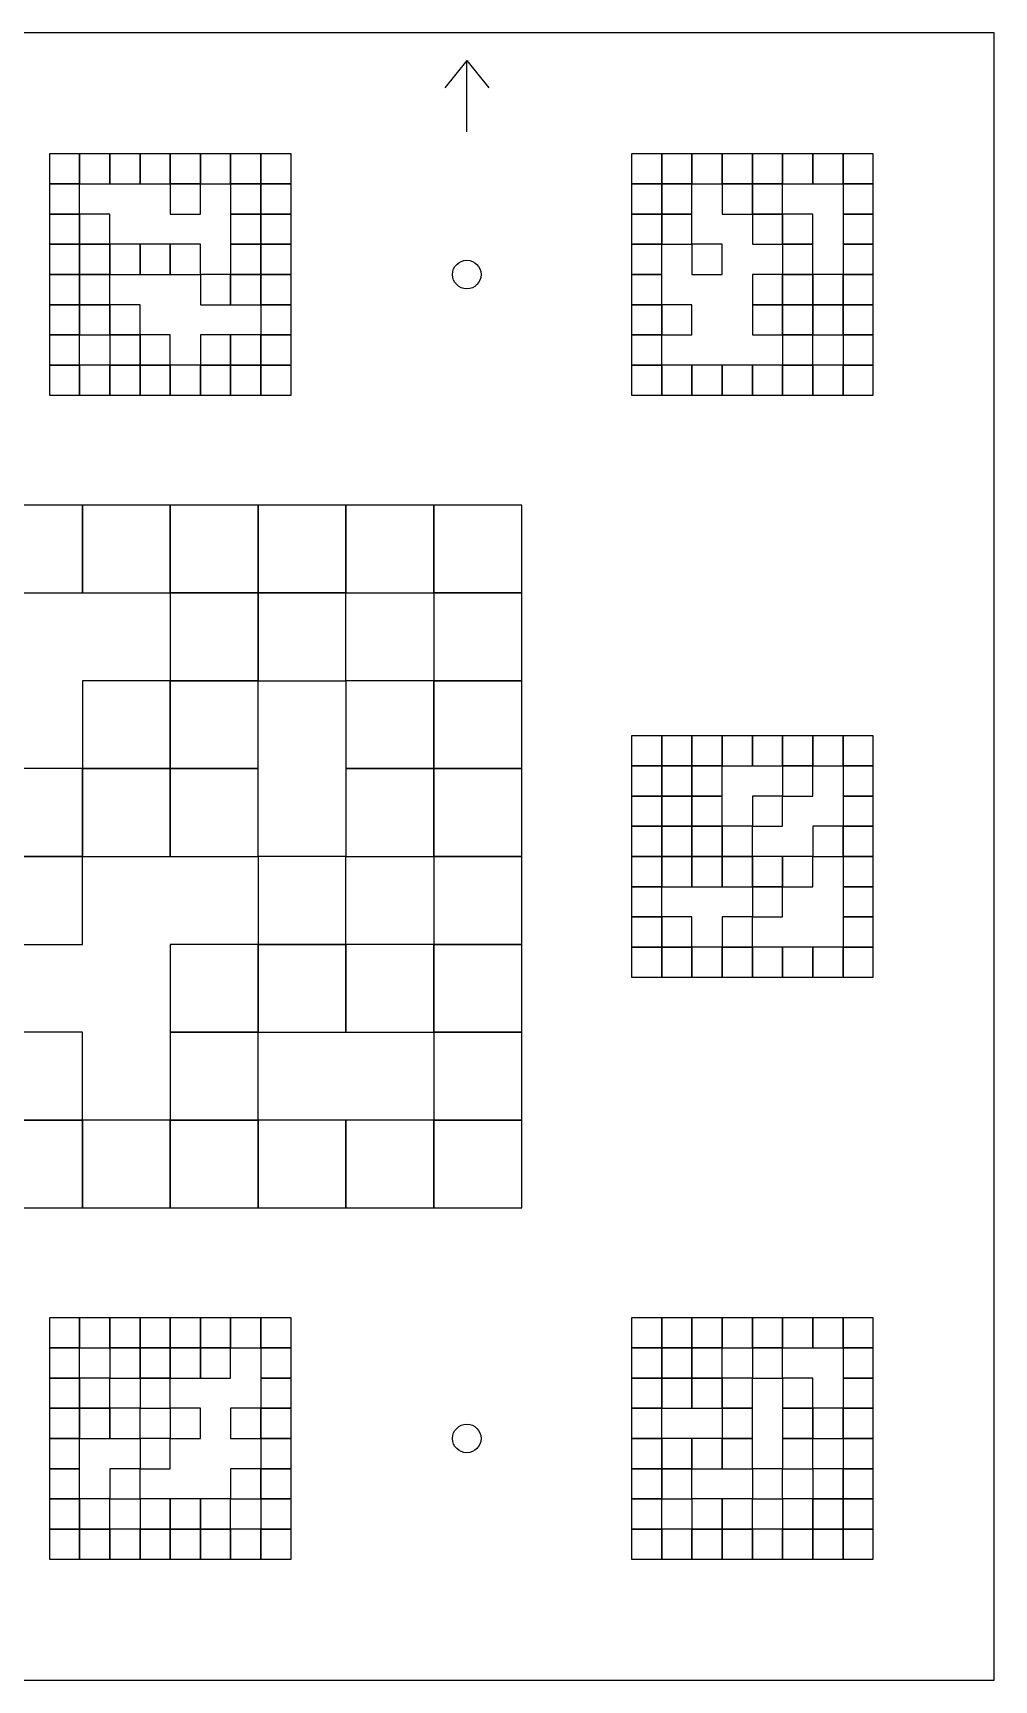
# Model space of a CAD drawing. Extents: x 0 to 1260, y 0 to 1580.
# Drawn here: x 1085 to 1260, y 960 to 1260 of the extents above; entities that cross this region are included whole.
import ezdxf

# ---------------------------------------------------------------- set-up
doc = ezdxf.new("R2010")
doc.units = 0
for name, color, linetype in [('BLACK_POCKET', 7, 'CONTINUOUS'), ('CUT', 7, 'CONTINUOUS'), ('MOUNT_HOLE', 6, 'CONTINUOUS'), ('ORIENTATION', 7, 'CONTINUOUS')]:
    doc.layers.add(name, color=color, linetype=linetype)

msp = doc.modelspace()

# ---------------------------------------------------------------- linework, layer by layer
at = {"layer": 'BLACK_POCKET'}
for p, q in [((1093.5, 1238), (1088, 1238)), ((1088, 1238), (1088, 1232.5)), ((1093.5, 1232.5), (1093.5, 1238)), ((1099, 1238), (1093.5, 1238)), ((1093.5, 1238), (1093.5, 1232.5)), ((1099, 1232.5), (1099, 1238)), ((1104.5, 1238), (1099, 1238)), ((1099, 1238), (1099, 1232.5)), ((1104.5, 1232.5), (1104.5, 1238)), ((1110, 1238), (1104.5, 1238)), ((1104.5, 1238), (1104.5, 1232.5)), ((1110, 1232.5), (1110, 1238)), ((1115.5, 1238), (1110, 1238)), ((1110, 1238), (1110, 1232.5)), ((1115.5, 1232.5), (1115.5, 1238)), ((1121, 1238), (1115.5, 1238)), ((1115.5, 1238), (1115.5, 1232.5)), ((1121, 1232.5), (1121, 1238)), ((1126.5, 1238), (1121, 1238)), ((1121, 1238), (1121, 1232.5)), ((1126.5, 1232.5), (1126.5, 1238)), ((1132, 1238), (1126.5, 1238)), ((1126.5, 1238), (1126.5, 1232.5)), ((1132, 1232.5), (1132, 1238)), ((1199.5, 1238), (1194, 1238)), ((1194, 1238), (1194, 1232.5)), ((1199.5, 1232.5), (1199.5, 1238)), ((1205, 1238), (1199.5, 1238)), ((1199.5, 1238), (1199.5, 1232.5)), ((1205, 1232.5), (1205, 1238)), ((1210.5, 1238), (1205, 1238)), ((1205, 1238), (1205, 1232.5)), ((1210.5, 1232.5), (1210.5, 1238)), ((1216, 1238), (1210.5, 1238)), ((1210.5, 1238), (1210.5, 1232.5)), ((1216, 1232.5), (1216, 1238)), ((1221.5, 1238), (1216, 1238)), ((1216, 1238), (1216, 1232.5)), ((1221.5, 1232.5), (1221.5, 1238)), ((1227, 1238), (1221.5, 1238)), ((1221.5, 1238), (1221.5, 1232.5)), ((1227, 1232.5), (1227, 1238)), ((1232.5, 1238), (1227, 1238)), ((1227, 1238), (1227, 1232.5)), ((1232.5, 1232.5), (1232.5, 1238)), ((1238, 1238), (1232.5, 1238)), ((1232.5, 1238), (1232.5, 1232.5)), ((1238, 1232.5), (1238, 1238)), ((1088, 1232.5), (1093.5, 1232.5)), ((1093.5, 1232.5), (1088, 1232.5)), ((1088, 1232.5), (1088, 1227)), ((1093.5, 1232.5), (1099, 1232.5)), ((1093.5, 1227), (1093.5, 1232.5)), ((1099, 1232.5), (1104.5, 1232.5)), ((1104.5, 1232.5), (1110, 1232.5)), ((1110, 1232.5), (1115.5, 1232.5)), ((1115.5, 1232.5), (1110, 1232.5)), ((1110, 1232.5), (1110, 1227)), ((1115.5, 1232.5), (1121, 1232.5)), ((1115.5, 1227), (1115.5, 1232.5)), ((1121, 1232.5), (1126.5, 1232.5)), ((1126.5, 1232.5), (1121, 1232.5)), ((1121, 1232.5), (1121, 1227)), ((1126.5, 1232.5), (1132, 1232.5)), ((1126.5, 1227), (1126.5, 1232.5)), ((1132, 1232.5), (1126.5, 1232.5)), ((1126.5, 1232.5), (1126.5, 1227)), ((1132, 1227), (1132, 1232.5)), ((1194, 1232.5), (1199.5, 1232.5)), ((1199.5, 1232.5), (1194, 1232.5)), ((1194, 1232.5), (1194, 1227)), ((1199.5, 1232.5), (1205, 1232.5)), ((1199.5, 1227), (1199.5, 1232.5)), ((1205, 1232.5), (1199.5, 1232.5)), ((1199.5, 1232.5), (1199.5, 1227)), ((1205, 1232.5), (1210.5, 1232.5)), ((1205, 1227), (1205, 1232.5)), ((1210.5, 1232.5), (1216, 1232.5)), ((1216, 1232.5), (1210.5, 1232.5)), ((1210.5, 1232.5), (1210.5, 1227)), ((1216, 1232.5), (1221.5, 1232.5)), ((1216, 1227), (1216, 1232.5)), ((1221.5, 1232.5), (1216, 1232.5)), ((1216, 1232.5), (1216, 1227)), ((1221.5, 1232.5), (1227, 1232.5)), ((1221.5, 1227), (1221.5, 1232.5)), ((1227, 1232.5), (1232.5, 1232.5)), ((1232.5, 1232.5), (1238, 1232.5)), ((1238, 1232.5), (1232.5, 1232.5)), ((1232.5, 1232.5), (1232.5, 1227)), ((1238, 1227), (1238, 1232.5)), ((1088, 1227), (1093.5, 1227)), ((1093.5, 1227), (1088, 1227)), ((1088, 1227), (1088, 1221.5)), ((1093.5, 1221.5), (1093.5, 1227)), ((1099, 1227), (1093.5, 1227)), ((1093.5, 1227), (1093.5, 1221.5)), ((1099, 1221.5), (1099, 1227)), ((1110, 1227), (1115.5, 1227)), ((1121, 1227), (1126.5, 1227)), ((1126.5, 1227), (1121, 1227)), ((1121, 1227), (1121, 1221.5)), ((1126.5, 1227), (1132, 1227)), ((1126.5, 1221.5), (1126.5, 1227)), ((1132, 1227), (1126.5, 1227)), ((1126.5, 1227), (1126.5, 1221.5)), ((1132, 1221.5), (1132, 1227)), ((1194, 1227), (1199.5, 1227)), ((1199.5, 1227), (1194, 1227)), ((1194, 1227), (1194, 1221.5)), ((1199.5, 1227), (1205, 1227)), ((1199.5, 1221.5), (1199.5, 1227)), ((1205, 1227), (1199.5, 1227)), ((1199.5, 1227), (1199.5, 1221.5)), ((1205, 1221.5), (1205, 1227)), ((1210.5, 1227), (1216, 1227)), ((1216, 1227), (1221.5, 1227)), ((1221.5, 1227), (1216, 1227)), ((1216, 1227), (1216, 1221.5)), ((1221.5, 1221.5), (1221.5, 1227)), ((1227, 1227), (1221.5, 1227)), ((1221.5, 1227), (1221.5, 1221.5)), ((1227, 1221.5), (1227, 1227)), ((1232.5, 1227), (1238, 1227)), ((1238, 1227), (1232.5, 1227)), ((1232.5, 1227), (1232.5, 1221.5)), ((1238, 1221.5), (1238, 1227)), ((1088, 1221.5), (1093.5, 1221.5)), ((1093.5, 1221.5), (1088, 1221.5)), ((1088, 1221.5), (1088, 1216)), ((1093.5, 1221.5), (1099, 1221.5)), ((1093.5, 1216), (1093.5, 1221.5)), ((1099, 1221.5), (1093.5, 1221.5)), ((1093.5, 1221.5), (1093.5, 1216)), ((1099, 1216), (1099, 1221.5)), ((1104.5, 1221.5), (1099, 1221.5)), ((1099, 1221.5), (1099, 1216)), ((1104.5, 1216), (1104.5, 1221.5)), ((1110, 1221.5), (1104.5, 1221.5)), ((1104.5, 1221.5), (1104.5, 1216)), ((1110, 1216), (1110, 1221.5)), ((1115.5, 1221.5), (1110, 1221.5)), ((1110, 1221.5), (1110, 1216)), ((1115.5, 1216), (1115.5, 1221.5)), ((1121, 1221.5), (1126.5, 1221.5)), ((1126.5, 1221.5), (1121, 1221.5)), ((1121, 1221.5), (1121, 1216)), ((1126.5, 1221.5), (1132, 1221.5)), ((1126.5, 1216), (1126.5, 1221.5)), ((1132, 1221.5), (1126.5, 1221.5)), ((1126.5, 1221.5), (1126.5, 1216)), ((1132, 1216), (1132, 1221.5)), ((1194, 1221.5), (1199.5, 1221.5)), ((1199.5, 1221.5), (1194, 1221.5)), ((1194, 1221.5), (1194, 1216)), ((1199.5, 1221.5), (1205, 1221.5)), ((1199.5, 1216), (1199.5, 1221.5)), ((1210.5, 1221.5), (1205, 1221.5)), ((1205, 1221.5), (1205, 1216)), ((1210.5, 1216), (1210.5, 1221.5)), ((1216, 1221.5), (1221.5, 1221.5)), ((1221.5, 1221.5), (1227, 1221.5)), ((1227, 1221.5), (1221.5, 1221.5)), ((1221.5, 1221.5), (1221.5, 1216)), ((1227, 1216), (1227, 1221.5)), ((1232.5, 1221.5), (1238, 1221.5)), ((1238, 1221.5), (1232.5, 1221.5)), ((1232.5, 1221.5), (1232.5, 1216)), ((1238, 1216), (1238, 1221.5)), ((1088, 1216), (1093.5, 1216)), ((1093.5, 1216), (1088, 1216)), ((1088, 1216), (1088, 1210.5)), ((1093.5, 1216), (1099, 1216)), ((1093.5, 1210.5), (1093.5, 1216)), ((1099, 1216), (1093.5, 1216)), ((1093.5, 1216), (1093.5, 1210.5)), ((1099, 1216), (1104.5, 1216)), ((1099, 1210.5), (1099, 1216)), ((1104.5, 1216), (1110, 1216)), ((1110, 1216), (1115.5, 1216)), ((1121, 1216), (1115.5, 1216)), ((1115.5, 1216), (1115.5, 1210.5)), ((1121, 1216), (1126.5, 1216)), ((1121, 1210.5), (1121, 1216)), ((1126.5, 1216), (1121, 1216)), ((1121, 1216), (1121, 1210.5)), ((1126.5, 1216), (1132, 1216)), ((1126.5, 1210.5), (1126.5, 1216)), ((1132, 1216), (1126.5, 1216)), ((1126.5, 1216), (1126.5, 1210.5)), ((1132, 1210.5), (1132, 1216)), ((1194, 1216), (1199.5, 1216)), ((1199.5, 1216), (1194, 1216)), ((1194, 1216), (1194, 1210.5)), ((1199.5, 1210.5), (1199.5, 1216)), ((1205, 1216), (1210.5, 1216)), ((1221.5, 1216), (1216, 1216)), ((1216, 1216), (1216, 1210.5)), ((1221.5, 1216), (1227, 1216)), ((1221.5, 1210.5), (1221.5, 1216)), ((1227, 1216), (1221.5, 1216)), ((1221.5, 1216), (1221.5, 1210.5)), ((1227, 1210.5), (1227, 1216)), ((1232.5, 1216), (1227, 1216)), ((1227, 1216), (1227, 1210.5)), ((1232.5, 1216), (1238, 1216)), ((1232.5, 1210.5), (1232.5, 1216)), ((1238, 1216), (1232.5, 1216)), ((1232.5, 1216), (1232.5, 1210.5)), ((1238, 1210.5), (1238, 1216)), ((1088, 1210.5), (1093.5, 1210.5)), ((1093.5, 1210.5), (1088, 1210.5)), ((1088, 1210.5), (1088, 1205)), ((1093.5, 1210.5), (1099, 1210.5)), ((1093.5, 1205), (1093.5, 1210.5)), ((1099, 1210.5), (1093.5, 1210.5)), ((1093.5, 1210.5), (1093.5, 1205)), ((1099, 1205), (1099, 1210.5)), ((1104.5, 1210.5), (1099, 1210.5)), ((1099, 1210.5), (1099, 1205)), ((1104.5, 1205), (1104.5, 1210.5)), ((1115.5, 1210.5), (1121, 1210.5)), ((1121, 1210.5), (1126.5, 1210.5)), ((1126.5, 1210.5), (1132, 1210.5)), ((1132, 1210.5), (1126.5, 1210.5)), ((1126.5, 1210.5), (1126.5, 1205)), ((1132, 1205), (1132, 1210.5)), ((1194, 1210.5), (1199.5, 1210.5)), ((1199.5, 1210.5), (1194, 1210.5)), ((1194, 1210.5), (1194, 1205)), ((1199.5, 1205), (1199.5, 1210.5)), ((1205, 1210.5), (1199.5, 1210.5)), ((1199.5, 1210.5), (1199.5, 1205)), ((1205, 1205), (1205, 1210.5)), ((1216, 1210.5), (1221.5, 1210.5)), ((1221.5, 1210.5), (1216, 1210.5)), ((1216, 1210.5), (1216, 1205)), ((1221.5, 1210.5), (1227, 1210.5)), ((1221.5, 1205), (1221.5, 1210.5)), ((1227, 1210.5), (1221.5, 1210.5)), ((1221.5, 1210.5), (1221.5, 1205)), ((1227, 1210.5), (1232.5, 1210.5)), ((1227, 1205), (1227, 1210.5)), ((1232.5, 1210.5), (1227, 1210.5)), ((1227, 1210.5), (1227, 1205)), ((1232.5, 1210.5), (1238, 1210.5)), ((1232.5, 1205), (1232.5, 1210.5)), ((1238, 1210.5), (1232.5, 1210.5)), ((1232.5, 1210.5), (1232.5, 1205)), ((1238, 1205), (1238, 1210.5)), ((1088, 1205), (1093.5, 1205)), ((1093.5, 1205), (1088, 1205)), ((1088, 1205), (1088, 1199.5)), ((1093.5, 1205), (1099, 1205)), ((1093.5, 1199.5), (1093.5, 1205)), ((1099, 1205), (1104.5, 1205)), ((1104.5, 1205), (1099, 1205)), ((1099, 1205), (1099, 1199.5)), ((1104.5, 1199.5), (1104.5, 1205)), ((1110, 1205), (1104.5, 1205)), ((1104.5, 1205), (1104.5, 1199.5)), ((1110, 1199.5), (1110, 1205)), ((1121, 1205), (1115.5, 1205)), ((1115.5, 1205), (1115.5, 1199.5)), ((1121, 1199.5), (1121, 1205)), ((1126.5, 1205), (1121, 1205)), ((1121, 1205), (1121, 1199.5)), ((1126.5, 1205), (1132, 1205)), ((1126.5, 1199.5), (1126.5, 1205)), ((1132, 1205), (1126.5, 1205)), ((1126.5, 1205), (1126.5, 1199.5)), ((1132, 1199.5), (1132, 1205)), ((1194, 1205), (1199.5, 1205)), ((1199.5, 1205), (1194, 1205)), ((1194, 1205), (1194, 1199.5)), ((1199.5, 1205), (1205, 1205)), ((1199.5, 1199.5), (1199.5, 1205)), ((1216, 1205), (1221.5, 1205)), ((1221.5, 1205), (1227, 1205)), ((1227, 1205), (1221.5, 1205)), ((1221.5, 1205), (1221.5, 1199.5)), ((1227, 1205), (1232.5, 1205)), ((1227, 1199.5), (1227, 1205)), ((1232.5, 1205), (1238, 1205)), ((1238, 1205), (1232.5, 1205)), ((1232.5, 1205), (1232.5, 1199.5)), ((1238, 1199.5), (1238, 1205)), ((1088, 1199.5), (1093.5, 1199.5)), ((1093.5, 1199.5), (1088, 1199.5)), ((1088, 1199.5), (1088, 1194)), ((1093.5, 1194), (1093.5, 1199.5)), ((1099, 1199.5), (1093.5, 1199.5)), ((1093.5, 1199.5), (1093.5, 1194)), ((1099, 1199.5), (1104.5, 1199.5)), ((1099, 1194), (1099, 1199.5)), ((1104.5, 1199.5), (1099, 1199.5)), ((1099, 1199.5), (1099, 1194)), ((1104.5, 1199.5), (1110, 1199.5)), ((1104.5, 1194), (1104.5, 1199.5)), ((1110, 1199.5), (1104.5, 1199.5)), ((1104.5, 1199.5), (1104.5, 1194)), ((1110, 1194), (1110, 1199.5)), ((1115.5, 1199.5), (1110, 1199.5)), ((1110, 1199.5), (1110, 1194)), ((1115.5, 1199.5), (1121, 1199.5)), ((1115.5, 1194), (1115.5, 1199.5)), ((1121, 1199.5), (1115.5, 1199.5)), ((1115.5, 1199.5), (1115.5, 1194)), ((1121, 1199.5), (1126.5, 1199.5)), ((1121, 1194), (1121, 1199.5)), ((1126.5, 1199.5), (1121, 1199.5)), ((1121, 1199.5), (1121, 1194)), ((1126.5, 1199.5), (1132, 1199.5)), ((1126.5, 1194), (1126.5, 1199.5)), ((1132, 1199.5), (1126.5, 1199.5)), ((1126.5, 1199.5), (1126.5, 1194)), ((1132, 1194), (1132, 1199.5)), ((1194, 1199.5), (1199.5, 1199.5)), ((1199.5, 1199.5), (1194, 1199.5)), ((1194, 1199.5), (1194, 1194)), ((1199.5, 1194), (1199.5, 1199.5)), ((1205, 1199.5), (1199.5, 1199.5)), ((1199.5, 1199.5), (1199.5, 1194)), ((1205, 1194), (1205, 1199.5)), ((1210.5, 1199.5), (1205, 1199.5)), ((1205, 1199.5), (1205, 1194)), ((1210.5, 1194), (1210.5, 1199.5)), ((1216, 1199.5), (1210.5, 1199.5)), ((1210.5, 1199.5), (1210.5, 1194)), ((1216, 1194), (1216, 1199.5)), ((1221.5, 1199.5), (1216, 1199.5)), ((1216, 1199.5), (1216, 1194)), ((1221.5, 1199.5), (1227, 1199.5)), ((1221.5, 1194), (1221.5, 1199.5)), ((1227, 1199.5), (1221.5, 1199.5)), ((1221.5, 1199.5), (1221.5, 1194)), ((1227, 1194), (1227, 1199.5)), ((1232.5, 1199.5), (1227, 1199.5)), ((1227, 1199.5), (1227, 1194)), ((1232.5, 1199.5), (1238, 1199.5)), ((1232.5, 1194), (1232.5, 1199.5)), ((1238, 1199.5), (1232.5, 1199.5)), ((1232.5, 1199.5), (1232.5, 1194)), ((1238, 1194), (1238, 1199.5)), ((1088, 1194), (1093.5, 1194)), ((1093.5, 1194), (1099, 1194)), ((1099, 1194), (1104.5, 1194)), ((1104.5, 1194), (1110, 1194)), ((1110, 1194), (1115.5, 1194)), ((1115.5, 1194), (1121, 1194)), ((1121, 1194), (1126.5, 1194)), ((1126.5, 1194), (1132, 1194)), ((1194, 1194), (1199.5, 1194)), ((1199.5, 1194), (1205, 1194)), ((1205, 1194), (1210.5, 1194)), ((1210.5, 1194), (1216, 1194)), ((1216, 1194), (1221.5, 1194)), ((1221.5, 1194), (1227, 1194)), ((1227, 1194), (1232.5, 1194)), ((1232.5, 1194), (1238, 1194)), ((1094, 1174), (1078, 1174)), ((1094, 1158), (1094, 1174)), ((1110, 1174), (1094, 1174)), ((1094, 1174), (1094, 1158)), ((1110, 1158), (1110, 1174)), ((1126, 1174), (1110, 1174)), ((1110, 1174), (1110, 1158)), ((1126, 1158), (1126, 1174)), ((1142, 1174), (1126, 1174)), ((1126, 1174), (1126, 1158)), ((1142, 1158), (1142, 1174)), ((1158, 1174), (1142, 1174)), ((1142, 1174), (1142, 1158)), ((1158, 1158), (1158, 1174)), ((1174, 1174), (1158, 1174)), ((1158, 1174), (1158, 1158)), ((1174, 1158), (1174, 1174)), ((1078, 1158), (1094, 1158)), ((1094, 1158), (1110, 1158)), ((1110, 1158), (1126, 1158)), ((1126, 1158), (1110, 1158)), ((1110, 1158), (1110, 1142)), ((1126, 1158), (1142, 1158)), ((1126, 1142), (1126, 1158)), ((1142, 1158), (1126, 1158)), ((1126, 1158), (1126, 1142)), ((1142, 1158), (1158, 1158)), ((1142, 1142), (1142, 1158)), ((1158, 1158), (1174, 1158)), ((1174, 1158), (1158, 1158)), ((1158, 1158), (1158, 1142)), ((1174, 1142), (1174, 1158)), ((1110, 1142), (1094, 1142)), ((1094, 1142), (1094, 1126)), ((1110, 1142), (1126, 1142)), ((1110, 1126), (1110, 1142)), ((1126, 1142), (1110, 1142)), ((1110, 1142), (1110, 1126)), ((1126, 1142), (1142, 1142)), ((1126, 1126), (1126, 1142)), ((1158, 1142), (1142, 1142)), ((1142, 1142), (1142, 1126)), ((1158, 1142), (1174, 1142)), ((1158, 1126), (1158, 1142)), ((1174, 1142), (1158, 1142)), ((1158, 1142), (1158, 1126)), ((1174, 1126), (1174, 1142)), ((1199.5, 1132), (1194, 1132)), ((1194, 1132), (1194, 1126.5)), ((1199.5, 1126.5), (1199.5, 1132)), ((1205, 1132), (1199.5, 1132)), ((1199.5, 1132), (1199.5, 1126.5)), ((1205, 1126.5), (1205, 1132)), ((1210.5, 1132), (1205, 1132)), ((1205, 1132), (1205, 1126.5)), ((1210.5, 1126.5), (1210.5, 1132)), ((1216, 1132), (1210.5, 1132)), ((1210.5, 1132), (1210.5, 1126.5)), ((1216, 1126.5), (1216, 1132)), ((1221.5, 1132), (1216, 1132)), ((1216, 1132), (1216, 1126.5)), ((1221.5, 1126.5), (1221.5, 1132)), ((1227, 1132), (1221.5, 1132)), ((1221.5, 1132), (1221.5, 1126.5)), ((1227, 1126.5), (1227, 1132)), ((1232.5, 1132), (1227, 1132)), ((1227, 1132), (1227, 1126.5)), ((1232.5, 1126.5), (1232.5, 1132)), ((1238, 1132), (1232.5, 1132)), ((1232.5, 1132), (1232.5, 1126.5)), ((1238, 1126.5), (1238, 1132)), ((1094, 1126), (1078, 1126)), ((1094, 1126), (1110, 1126)), ((1094, 1110), (1094, 1126)), ((1110, 1126), (1094, 1126)), ((1094, 1126), (1094, 1110)), ((1110, 1126), (1126, 1126)), ((1110, 1110), (1110, 1126)), ((1126, 1126), (1110, 1126)), ((1110, 1126), (1110, 1110)), ((1126, 1110), (1126, 1126)), ((1142, 1126), (1158, 1126)), ((1158, 1126), (1142, 1126)), ((1142, 1126), (1142, 1110)), ((1158, 1126), (1174, 1126)), ((1158, 1110), (1158, 1126)), ((1174, 1126), (1158, 1126)), ((1158, 1126), (1158, 1110)), ((1174, 1110), (1174, 1126)), ((1194, 1126.5), (1199.5, 1126.5)), ((1199.5, 1126.5), (1194, 1126.5)), ((1194, 1126.5), (1194, 1121)), ((1199.5, 1126.5), (1205, 1126.5)), ((1199.5, 1121), (1199.5, 1126.5)), ((1205, 1126.5), (1199.5, 1126.5)), ((1199.5, 1126.5), (1199.5, 1121)), ((1205, 1126.5), (1210.5, 1126.5)), ((1205, 1121), (1205, 1126.5)), ((1210.5, 1126.5), (1205, 1126.5)), ((1205, 1126.5), (1205, 1121)), ((1210.5, 1126.5), (1216, 1126.5)), ((1210.5, 1121), (1210.5, 1126.5)), ((1216, 1126.5), (1221.5, 1126.5)), ((1221.5, 1126.5), (1227, 1126.5)), ((1227, 1126.5), (1221.5, 1126.5)), ((1221.5, 1126.5), (1221.5, 1121)), ((1227, 1126.5), (1232.5, 1126.5)), ((1227, 1121), (1227, 1126.5)), ((1232.5, 1126.5), (1238, 1126.5)), ((1238, 1126.5), (1232.5, 1126.5)), ((1232.5, 1126.5), (1232.5, 1121)), ((1238, 1121), (1238, 1126.5)), ((1194, 1121), (1199.5, 1121)), ((1199.5, 1121), (1194, 1121)), ((1194, 1121), (1194, 1115.5)), ((1199.5, 1121), (1205, 1121)), ((1199.5, 1115.5), (1199.5, 1121)), ((1205, 1121), (1199.5, 1121)), ((1199.5, 1121), (1199.5, 1115.5)), ((1205, 1121), (1210.5, 1121)), ((1205, 1115.5), (1205, 1121)), ((1210.5, 1121), (1205, 1121)), ((1205, 1121), (1205, 1115.5)), ((1210.5, 1115.5), (1210.5, 1121)), ((1221.5, 1121), (1216, 1121)), ((1216, 1121), (1216, 1115.5)), ((1221.5, 1121), (1227, 1121)), ((1221.5, 1115.5), (1221.5, 1121)), ((1232.5, 1121), (1238, 1121)), ((1238, 1121), (1232.5, 1121)), ((1232.5, 1121), (1232.5, 1115.5)), ((1238, 1115.5), (1238, 1121)), ((1194, 1115.5), (1199.5, 1115.5)), ((1199.5, 1115.5), (1194, 1115.5)), ((1194, 1115.5), (1194, 1110)), ((1199.5, 1115.5), (1205, 1115.5)), ((1199.5, 1110), (1199.5, 1115.5)), ((1205, 1115.5), (1199.5, 1115.5)), ((1199.5, 1115.5), (1199.5, 1110)), ((1205, 1115.5), (1210.5, 1115.5)), ((1205, 1110), (1205, 1115.5)), ((1210.5, 1115.5), (1205, 1115.5)), ((1205, 1115.5), (1205, 1110)), ((1210.5, 1110), (1210.5, 1115.5)), ((1216, 1115.5), (1210.5, 1115.5)), ((1210.5, 1115.5), (1210.5, 1110)), ((1216, 1115.5), (1221.5, 1115.5)), ((1216, 1110), (1216, 1115.5)), ((1232.5, 1115.5), (1227, 1115.5)), ((1227, 1115.5), (1227, 1110)), ((1232.5, 1115.5), (1238, 1115.5)), ((1232.5, 1110), (1232.5, 1115.5)), ((1238, 1115.5), (1232.5, 1115.5)), ((1232.5, 1115.5), (1232.5, 1110)), ((1238, 1110), (1238, 1115.5)), ((1078, 1110), (1094, 1110)), ((1094, 1110), (1078, 1110)), ((1094, 1110), (1110, 1110)), ((1094, 1094), (1094, 1110)), ((1110, 1110), (1126, 1110)), ((1142, 1110), (1126, 1110)), ((1126, 1110), (1126, 1094)), ((1142, 1110), (1158, 1110)), ((1142, 1094), (1142, 1110)), ((1158, 1110), (1174, 1110)), ((1174, 1110), (1158, 1110)), ((1158, 1110), (1158, 1094)), ((1174, 1094), (1174, 1110)), ((1194, 1110), (1199.5, 1110)), ((1199.5, 1110), (1194, 1110)), ((1194, 1110), (1194, 1104.5)), ((1199.5, 1110), (1205, 1110)), ((1199.5, 1104.5), (1199.5, 1110)), ((1205, 1110), (1199.5, 1110)), ((1199.5, 1110), (1199.5, 1104.5)), ((1205, 1110), (1210.5, 1110)), ((1205, 1104.5), (1205, 1110)), ((1210.5, 1110), (1205, 1110)), ((1205, 1110), (1205, 1104.5)), ((1210.5, 1110), (1216, 1110)), ((1210.5, 1104.5), (1210.5, 1110)), ((1216, 1110), (1210.5, 1110)), ((1210.5, 1110), (1210.5, 1104.5)), ((1216, 1104.5), (1216, 1110)), ((1221.5, 1110), (1216, 1110)), ((1216, 1110), (1216, 1104.5)), ((1221.5, 1104.5), (1221.5, 1110)), ((1227, 1110), (1221.5, 1110)), ((1221.5, 1110), (1221.5, 1104.5)), ((1227, 1110), (1232.5, 1110)), ((1227, 1104.5), (1227, 1110)), ((1232.5, 1110), (1238, 1110)), ((1238, 1110), (1232.5, 1110)), ((1232.5, 1110), (1232.5, 1104.5)), ((1238, 1104.5), (1238, 1110)), ((1194, 1104.5), (1199.5, 1104.5)), ((1199.5, 1104.5), (1194, 1104.5)), ((1194, 1104.5), (1194, 1099)), ((1199.5, 1104.5), (1205, 1104.5)), ((1199.5, 1099), (1199.5, 1104.5)), ((1205, 1104.5), (1210.5, 1104.5)), ((1210.5, 1104.5), (1216, 1104.5)), ((1216, 1104.5), (1221.5, 1104.5)), ((1221.5, 1104.5), (1216, 1104.5)), ((1216, 1104.5), (1216, 1099)), ((1221.5, 1104.5), (1227, 1104.5)), ((1221.5, 1099), (1221.5, 1104.5)), ((1232.5, 1104.5), (1238, 1104.5)), ((1238, 1104.5), (1232.5, 1104.5)), ((1232.5, 1104.5), (1232.5, 1099)), ((1238, 1099), (1238, 1104.5)), ((1194, 1099), (1199.5, 1099)), ((1199.5, 1099), (1194, 1099)), ((1194, 1099), (1194, 1093.5)), ((1199.5, 1093.5), (1199.5, 1099)), ((1205, 1099), (1199.5, 1099)), ((1199.5, 1099), (1199.5, 1093.5)), ((1205, 1093.5), (1205, 1099)), ((1216, 1099), (1210.5, 1099)), ((1210.5, 1099), (1210.5, 1093.5)), ((1216, 1099), (1221.5, 1099)), ((1216, 1093.5), (1216, 1099)), ((1232.5, 1099), (1238, 1099)), ((1238, 1099), (1232.5, 1099)), ((1232.5, 1099), (1232.5, 1093.5)), ((1238, 1093.5), (1238, 1099)), ((1078, 1094), (1094, 1094)), ((1126, 1094), (1110, 1094)), ((1110, 1094), (1110, 1078)), ((1126, 1094), (1142, 1094)), ((1126, 1078), (1126, 1094)), ((1142, 1094), (1126, 1094)), ((1126, 1094), (1126, 1078)), ((1142, 1078), (1142, 1094)), ((1158, 1094), (1142, 1094)), ((1142, 1094), (1142, 1078)), ((1158, 1094), (1174, 1094)), ((1158, 1078), (1158, 1094)), ((1174, 1094), (1158, 1094)), ((1158, 1094), (1158, 1078)), ((1174, 1078), (1174, 1094)), ((1194, 1093.5), (1199.5, 1093.5)), ((1199.5, 1093.5), (1194, 1093.5)), ((1194, 1093.5), (1194, 1088)), ((1199.5, 1093.5), (1205, 1093.5)), ((1199.5, 1088), (1199.5, 1093.5)), ((1205, 1093.5), (1199.5, 1093.5)), ((1199.5, 1093.5), (1199.5, 1088)), ((1205, 1088), (1205, 1093.5)), ((1210.5, 1093.5), (1205, 1093.5)), ((1205, 1093.5), (1205, 1088)), ((1210.5, 1093.5), (1216, 1093.5)), ((1210.5, 1088), (1210.5, 1093.5)), ((1216, 1093.5), (1210.5, 1093.5)), ((1210.5, 1093.5), (1210.5, 1088)), ((1216, 1088), (1216, 1093.5)), ((1221.5, 1093.5), (1216, 1093.5)), ((1216, 1093.5), (1216, 1088)), ((1221.5, 1088), (1221.5, 1093.5)), ((1227, 1093.5), (1221.5, 1093.5)), ((1221.5, 1093.5), (1221.5, 1088)), ((1227, 1088), (1227, 1093.5)), ((1232.5, 1093.5), (1227, 1093.5)), ((1227, 1093.5), (1227, 1088)), ((1232.5, 1093.5), (1238, 1093.5)), ((1232.5, 1088), (1232.5, 1093.5)), ((1238, 1093.5), (1232.5, 1093.5)), ((1232.5, 1093.5), (1232.5, 1088)), ((1238, 1088), (1238, 1093.5)), ((1194, 1088), (1199.5, 1088)), ((1199.5, 1088), (1205, 1088)), ((1205, 1088), (1210.5, 1088)), ((1210.5, 1088), (1216, 1088)), ((1216, 1088), (1221.5, 1088)), ((1221.5, 1088), (1227, 1088)), ((1227, 1088), (1232.5, 1088)), ((1232.5, 1088), (1238, 1088)), ((1094, 1078), (1078, 1078)), ((1094, 1062), (1094, 1078)), ((1110, 1078), (1126, 1078)), ((1126, 1078), (1110, 1078)), ((1110, 1078), (1110, 1062)), ((1126, 1078), (1142, 1078)), ((1126, 1062), (1126, 1078)), ((1142, 1078), (1158, 1078)), ((1158, 1078), (1174, 1078)), ((1174, 1078), (1158, 1078)), ((1158, 1078), (1158, 1062)), ((1174, 1062), (1174, 1078)), ((1078, 1062), (1094, 1062)), ((1094, 1062), (1078, 1062)), ((1094, 1046), (1094, 1062)), ((1110, 1062), (1094, 1062)), ((1094, 1062), (1094, 1046)), ((1110, 1062), (1126, 1062)), ((1110, 1046), (1110, 1062)), ((1126, 1062), (1110, 1062)), ((1110, 1062), (1110, 1046)), ((1126, 1046), (1126, 1062)), ((1142, 1062), (1126, 1062)), ((1126, 1062), (1126, 1046)), ((1142, 1046), (1142, 1062)), ((1158, 1062), (1142, 1062)), ((1142, 1062), (1142, 1046)), ((1158, 1062), (1174, 1062)), ((1158, 1046), (1158, 1062)), ((1174, 1062), (1158, 1062)), ((1158, 1062), (1158, 1046)), ((1174, 1046), (1174, 1062)), ((1078, 1046), (1094, 1046)), ((1094, 1046), (1110, 1046)), ((1110, 1046), (1126, 1046)), ((1126, 1046), (1142, 1046)), ((1142, 1046), (1158, 1046)), ((1158, 1046), (1174, 1046)), ((1093.5, 1026), (1088, 1026)), ((1088, 1026), (1088, 1020.5)), ((1093.5, 1020.5), (1093.5, 1026)), ((1099, 1026), (1093.5, 1026)), ((1093.5, 1026), (1093.5, 1020.5)), ((1099, 1020.5), (1099, 1026)), ((1104.5, 1026), (1099, 1026)), ((1099, 1026), (1099, 1020.5)), ((1104.5, 1020.5), (1104.5, 1026)), ((1110, 1026), (1104.5, 1026)), ((1104.5, 1026), (1104.5, 1020.5)), ((1110, 1020.5), (1110, 1026)), ((1115.5, 1026), (1110, 1026)), ((1110, 1026), (1110, 1020.5)), ((1115.5, 1020.5), (1115.5, 1026)), ((1121, 1026), (1115.5, 1026)), ((1115.5, 1026), (1115.5, 1020.5)), ((1121, 1020.5), (1121, 1026)), ((1126.5, 1026), (1121, 1026)), ((1121, 1026), (1121, 1020.5)), ((1126.5, 1020.5), (1126.5, 1026)), ((1132, 1026), (1126.5, 1026)), ((1126.5, 1026), (1126.5, 1020.5)), ((1132, 1020.5), (1132, 1026)), ((1199.5, 1026), (1194, 1026)), ((1194, 1026), (1194, 1020.5)), ((1199.5, 1020.5), (1199.5, 1026)), ((1205, 1026), (1199.5, 1026)), ((1199.5, 1026), (1199.5, 1020.5)), ((1205, 1020.5), (1205, 1026)), ((1210.5, 1026), (1205, 1026)), ((1205, 1026), (1205, 1020.5)), ((1210.5, 1020.5), (1210.5, 1026)), ((1216, 1026), (1210.5, 1026)), ((1210.5, 1026), (1210.5, 1020.5)), ((1216, 1020.5), (1216, 1026)), ((1221.5, 1026), (1216, 1026)), ((1216, 1026), (1216, 1020.5)), ((1221.5, 1020.5), (1221.5, 1026)), ((1227, 1026), (1221.5, 1026)), ((1221.5, 1026), (1221.5, 1020.5)), ((1227, 1020.5), (1227, 1026)), ((1232.5, 1026), (1227, 1026)), ((1227, 1026), (1227, 1020.5)), ((1232.5, 1020.5), (1232.5, 1026)), ((1238, 1026), (1232.5, 1026)), ((1232.5, 1026), (1232.5, 1020.5)), ((1238, 1020.5), (1238, 1026)), ((1088, 1020.5), (1093.5, 1020.5)), ((1093.5, 1020.5), (1088, 1020.5)), ((1088, 1020.5), (1088, 1015)), ((1093.5, 1020.5), (1099, 1020.5)), ((1093.5, 1015), (1093.5, 1020.5)), ((1099, 1020.5), (1104.5, 1020.5)), ((1104.5, 1020.5), (1099, 1020.5)), ((1099, 1020.5), (1099, 1015)), ((1104.5, 1020.5), (1110, 1020.5)), ((1104.5, 1015), (1104.5, 1020.5)), ((1110, 1020.5), (1104.5, 1020.5)), ((1104.5, 1020.5), (1104.5, 1015)), ((1110, 1020.5), (1115.5, 1020.5)), ((1110, 1015), (1110, 1020.5)), ((1115.5, 1020.5), (1110, 1020.5)), ((1110, 1020.5), (1110, 1015)), ((1115.5, 1020.5), (1121, 1020.5)), ((1115.5, 1015), (1115.5, 1020.5)), ((1121, 1020.5), (1115.5, 1020.5)), ((1115.5, 1020.5), (1115.5, 1015)), ((1121, 1020.5), (1126.5, 1020.5)), ((1121, 1015), (1121, 1020.5)), ((1126.5, 1020.5), (1132, 1020.5)), ((1132, 1020.5), (1126.5, 1020.5)), ((1126.5, 1020.5), (1126.5, 1015)), ((1132, 1015), (1132, 1020.5)), ((1194, 1020.5), (1199.5, 1020.5)), ((1199.5, 1020.5), (1194, 1020.5)), ((1194, 1020.5), (1194, 1015)), ((1199.5, 1020.5), (1205, 1020.5)), ((1199.5, 1015), (1199.5, 1020.5)), ((1205, 1020.5), (1199.5, 1020.5)), ((1199.5, 1020.5), (1199.5, 1015)), ((1205, 1020.5), (1210.5, 1020.5)), ((1205, 1015), (1205, 1020.5)), ((1210.5, 1020.5), (1205, 1020.5)), ((1205, 1020.5), (1205, 1015)), ((1210.5, 1020.5), (1216, 1020.5)), ((1210.5, 1015), (1210.5, 1020.5)), ((1216, 1020.5), (1221.5, 1020.5)), ((1221.5, 1020.5), (1216, 1020.5)), ((1216, 1020.5), (1216, 1015)), ((1221.5, 1020.5), (1227, 1020.5)), ((1221.5, 1015), (1221.5, 1020.5)), ((1227, 1020.5), (1232.5, 1020.5)), ((1232.5, 1020.5), (1238, 1020.5)), ((1238, 1020.5), (1232.5, 1020.5)), ((1232.5, 1020.5), (1232.5, 1015)), ((1238, 1015), (1238, 1020.5)), ((1088, 1015), (1093.5, 1015)), ((1093.5, 1015), (1088, 1015)), ((1088, 1015), (1088, 1009.5)), ((1093.5, 1009.5), (1093.5, 1015)), ((1099, 1015), (1093.5, 1015)), ((1093.5, 1015), (1093.5, 1009.5)), ((1099, 1015), (1104.5, 1015)), ((1099, 1009.5), (1099, 1015)), ((1104.5, 1015), (1110, 1015)), ((1110, 1015), (1104.5, 1015)), ((1104.5, 1015), (1104.5, 1009.5)), ((1110, 1015), (1115.5, 1015)), ((1110, 1009.5), (1110, 1015)), ((1115.5, 1015), (1121, 1015)), ((1126.5, 1015), (1132, 1015)), ((1132, 1015), (1126.5, 1015)), ((1126.5, 1015), (1126.5, 1009.5)), ((1132, 1009.5), (1132, 1015)), ((1194, 1015), (1199.5, 1015)), ((1199.5, 1015), (1194, 1015)), ((1194, 1015), (1194, 1009.5)), ((1199.5, 1015), (1205, 1015)), ((1199.5, 1009.5), (1199.5, 1015)), ((1205, 1015), (1199.5, 1015)), ((1199.5, 1015), (1199.5, 1009.5)), ((1205, 1015), (1210.5, 1015)), ((1205, 1009.5), (1205, 1015)), ((1210.5, 1015), (1205, 1015)), ((1205, 1015), (1205, 1009.5)), ((1210.5, 1009.5), (1210.5, 1015)), ((1216, 1015), (1210.5, 1015)), ((1210.5, 1015), (1210.5, 1009.5)), ((1216, 1015), (1221.5, 1015)), ((1216, 1009.5), (1216, 1015)), ((1227, 1015), (1221.5, 1015)), ((1221.5, 1015), (1221.5, 1009.5)), ((1227, 1009.5), (1227, 1015)), ((1232.5, 1015), (1238, 1015)), ((1238, 1015), (1232.5, 1015)), ((1232.5, 1015), (1232.5, 1009.5)), ((1238, 1009.5), (1238, 1015)), ((1088, 1009.5), (1093.5, 1009.5)), ((1093.5, 1009.5), (1088, 1009.5)), ((1088, 1009.5), (1088, 1004)), ((1093.5, 1009.5), (1099, 1009.5)), ((1093.5, 1004), (1093.5, 1009.5)), ((1099, 1009.5), (1093.5, 1009.5)), ((1093.5, 1009.5), (1093.5, 1004)), ((1099, 1004), (1099, 1009.5)), ((1104.5, 1009.5), (1099, 1009.5)), ((1099, 1009.5), (1099, 1004)), ((1104.5, 1009.5), (1110, 1009.5)), ((1104.5, 1004), (1104.5, 1009.5)), ((1115.5, 1009.5), (1110, 1009.5)), ((1110, 1009.5), (1110, 1004)), ((1115.5, 1004), (1115.5, 1009.5)), ((1126.5, 1009.5), (1121, 1009.5)), ((1121, 1009.5), (1121, 1004)), ((1126.5, 1009.5), (1132, 1009.5)), ((1126.5, 1004), (1126.5, 1009.5)), ((1132, 1009.5), (1126.5, 1009.5)), ((1126.5, 1009.5), (1126.5, 1004)), ((1132, 1004), (1132, 1009.5)), ((1194, 1009.5), (1199.5, 1009.5)), ((1199.5, 1009.5), (1194, 1009.5)), ((1194, 1009.5), (1194, 1004)), ((1199.5, 1009.5), (1205, 1009.5)), ((1199.5, 1004), (1199.5, 1009.5)), ((1205, 1009.5), (1210.5, 1009.5)), ((1210.5, 1009.5), (1216, 1009.5)), ((1216, 1009.5), (1210.5, 1009.5)), ((1210.5, 1009.5), (1210.5, 1004)), ((1216, 1004), (1216, 1009.5)), ((1221.5, 1009.5), (1227, 1009.5)), ((1227, 1009.5), (1221.5, 1009.5)), ((1221.5, 1009.5), (1221.5, 1004)), ((1227, 1004), (1227, 1009.5)), ((1232.5, 1009.5), (1227, 1009.5)), ((1227, 1009.5), (1227, 1004)), ((1232.5, 1009.5), (1238, 1009.5)), ((1232.5, 1004), (1232.5, 1009.5)), ((1238, 1009.5), (1232.5, 1009.5)), ((1232.5, 1009.5), (1232.5, 1004)), ((1238, 1004), (1238, 1009.5)), ((1088, 1004), (1093.5, 1004)), ((1093.5, 1004), (1088, 1004)), ((1088, 1004), (1088, 998.5)), ((1093.5, 1004), (1099, 1004)), ((1093.5, 998.5), (1093.5, 1004)), ((1099, 1004), (1104.5, 1004)), ((1110, 1004), (1104.5, 1004)), ((1104.5, 1004), (1104.5, 998.5)), ((1110, 1004), (1115.5, 1004)), ((1110, 998.5), (1110, 1004)), ((1121, 1004), (1126.5, 1004)), ((1126.5, 1004), (1132, 1004)), ((1132, 1004), (1126.5, 1004)), ((1126.5, 1004), (1126.5, 998.5)), ((1132, 998.5), (1132, 1004)), ((1194, 1004), (1199.5, 1004)), ((1199.5, 1004), (1194, 1004)), ((1194, 1004), (1194, 998.5)), ((1199.5, 998.5), (1199.5, 1004)), ((1205, 1004), (1199.5, 1004)), ((1199.5, 1004), (1199.5, 998.5)), ((1205, 998.5), (1205, 1004)), ((1210.5, 1004), (1205, 1004)), ((1205, 1004), (1205, 998.5)), ((1210.5, 1004), (1216, 1004)), ((1210.5, 998.5), (1210.5, 1004)), ((1216, 1004), (1210.5, 1004)), ((1210.5, 1004), (1210.5, 998.5)), ((1216, 998.5), (1216, 1004)), ((1221.5, 1004), (1227, 1004)), ((1227, 1004), (1221.5, 1004)), ((1221.5, 1004), (1221.5, 998.5)), ((1227, 1004), (1232.5, 1004)), ((1227, 998.5), (1227, 1004)), ((1232.5, 1004), (1238, 1004)), ((1238, 1004), (1232.5, 1004)), ((1232.5, 1004), (1232.5, 998.5)), ((1238, 998.5), (1238, 1004)), ((1088, 998.5), (1093.5, 998.5)), ((1093.5, 998.5), (1088, 998.5)), ((1088, 998.5), (1088, 993)), ((1093.5, 993), (1093.5, 998.5)), ((1104.5, 998.5), (1099, 998.5)), ((1099, 998.5), (1099, 993)), ((1104.5, 998.5), (1110, 998.5)), ((1104.5, 993), (1104.5, 998.5)), ((1126.5, 998.5), (1121, 998.5)), ((1121, 998.5), (1121, 993)), ((1126.5, 998.5), (1132, 998.5)), ((1126.5, 993), (1126.5, 998.5)), ((1132, 998.5), (1126.5, 998.5)), ((1126.5, 998.5), (1126.5, 993)), ((1132, 993), (1132, 998.5)), ((1194, 998.5), (1199.5, 998.5)), ((1199.5, 998.5), (1194, 998.5)), ((1194, 998.5), (1194, 993)), ((1199.5, 998.5), (1205, 998.5)), ((1199.5, 993), (1199.5, 998.5)), ((1205, 998.5), (1199.5, 998.5)), ((1199.5, 998.5), (1199.5, 993)), ((1205, 998.5), (1210.5, 998.5)), ((1205, 993), (1205, 998.5)), ((1210.5, 998.5), (1216, 998.5)), ((1221.5, 998.5), (1216, 998.5)), ((1216, 998.5), (1216, 993)), ((1221.5, 998.5), (1227, 998.5)), ((1221.5, 993), (1221.5, 998.5)), ((1232.5, 998.5), (1227, 998.5)), ((1227, 998.5), (1227, 993)), ((1232.5, 998.5), (1238, 998.5)), ((1232.5, 993), (1232.5, 998.5)), ((1238, 998.5), (1232.5, 998.5)), ((1232.5, 998.5), (1232.5, 993)), ((1238, 993), (1238, 998.5)), ((1088, 993), (1093.5, 993)), ((1093.5, 993), (1088, 993)), ((1088, 993), (1088, 987.5)), ((1093.5, 987.5), (1093.5, 993)), ((1099, 993), (1093.5, 993)), ((1093.5, 993), (1093.5, 987.5)), ((1099, 993), (1104.5, 993)), ((1099, 987.5), (1099, 993)), ((1110, 993), (1104.5, 993)), ((1104.5, 993), (1104.5, 987.5)), ((1110, 987.5), (1110, 993)), ((1115.5, 993), (1110, 993)), ((1110, 993), (1110, 987.5)), ((1115.5, 987.5), (1115.5, 993)), ((1121, 993), (1115.5, 993)), ((1115.5, 993), (1115.5, 987.5)), ((1121, 993), (1126.5, 993)), ((1121, 987.5), (1121, 993)), ((1126.5, 993), (1132, 993)), ((1132, 993), (1126.5, 993)), ((1126.5, 993), (1126.5, 987.5)), ((1132, 987.5), (1132, 993)), ((1194, 993), (1199.5, 993)), ((1199.5, 993), (1194, 993)), ((1194, 993), (1194, 987.5)), ((1199.5, 993), (1205, 993)), ((1199.5, 987.5), (1199.5, 993)), ((1210.5, 993), (1205, 993)), ((1205, 993), (1205, 987.5)), ((1210.5, 987.5), (1210.5, 993)), ((1216, 993), (1210.5, 993)), ((1210.5, 993), (1210.5, 987.5)), ((1216, 993), (1221.5, 993)), ((1216, 987.5), (1216, 993)), ((1227, 993), (1221.5, 993)), ((1221.5, 993), (1221.5, 987.5)), ((1227, 993), (1232.5, 993)), ((1227, 987.5), (1227, 993)), ((1232.5, 993), (1227, 993)), ((1227, 993), (1227, 987.5)), ((1232.5, 993), (1238, 993)), ((1232.5, 987.5), (1232.5, 993)), ((1238, 993), (1232.5, 993)), ((1232.5, 993), (1232.5, 987.5)), ((1238, 987.5), (1238, 993)), ((1088, 987.5), (1093.5, 987.5)), ((1093.5, 987.5), (1088, 987.5)), ((1088, 987.5), (1088, 982)), ((1093.5, 987.5), (1099, 987.5)), ((1093.5, 982), (1093.5, 987.5)), ((1099, 987.5), (1093.5, 987.5)), ((1093.5, 987.5), (1093.5, 982)), ((1099, 982), (1099, 987.5)), ((1104.5, 987.5), (1099, 987.5)), ((1099, 987.5), (1099, 982)), ((1104.5, 987.5), (1110, 987.5)), ((1104.5, 982), (1104.5, 987.5)), ((1110, 987.5), (1104.5, 987.5)), ((1104.5, 987.5), (1104.5, 982)), ((1110, 987.5), (1115.5, 987.5)), ((1110, 982), (1110, 987.5)), ((1115.5, 987.5), (1110, 987.5)), ((1110, 987.5), (1110, 982)), ((1115.5, 987.5), (1121, 987.5)), ((1115.5, 982), (1115.5, 987.5)), ((1121, 987.5), (1115.5, 987.5)), ((1115.5, 987.5), (1115.5, 982)), ((1121, 982), (1121, 987.5)), ((1126.5, 987.5), (1121, 987.5)), ((1121, 987.5), (1121, 982)), ((1126.5, 987.5), (1132, 987.5)), ((1126.5, 982), (1126.5, 987.5)), ((1132, 987.5), (1126.5, 987.5)), ((1126.5, 987.5), (1126.5, 982)), ((1132, 982), (1132, 987.5)), ((1194, 987.5), (1199.5, 987.5)), ((1199.5, 987.5), (1194, 987.5)), ((1194, 987.5), (1194, 982)), ((1199.5, 982), (1199.5, 987.5)), ((1205, 987.5), (1199.5, 987.5)), ((1199.5, 987.5), (1199.5, 982)), ((1205, 987.5), (1210.5, 987.5)), ((1205, 982), (1205, 987.5)), ((1210.5, 987.5), (1205, 987.5)), ((1205, 987.5), (1205, 982)), ((1210.5, 987.5), (1216, 987.5)), ((1210.5, 982), (1210.5, 987.5)), ((1216, 987.5), (1210.5, 987.5)), ((1210.5, 987.5), (1210.5, 982)), ((1216, 982), (1216, 987.5)), ((1221.5, 987.5), (1216, 987.5)), ((1216, 987.5), (1216, 982)), ((1221.5, 987.5), (1227, 987.5)), ((1221.5, 982), (1221.5, 987.5)), ((1227, 987.5), (1221.5, 987.5)), ((1221.5, 987.5), (1221.5, 982)), ((1227, 987.5), (1232.5, 987.5)), ((1227, 982), (1227, 987.5)), ((1232.5, 987.5), (1227, 987.5)), ((1227, 987.5), (1227, 982)), ((1232.5, 987.5), (1238, 987.5)), ((1232.5, 982), (1232.5, 987.5)), ((1238, 987.5), (1232.5, 987.5)), ((1232.5, 987.5), (1232.5, 982)), ((1238, 982), (1238, 987.5)), ((1088, 982), (1093.5, 982)), ((1093.5, 982), (1099, 982)), ((1099, 982), (1104.5, 982)), ((1104.5, 982), (1110, 982)), ((1110, 982), (1115.5, 982)), ((1115.5, 982), (1121, 982)), ((1121, 982), (1126.5, 982)), ((1126.5, 982), (1132, 982)), ((1194, 982), (1199.5, 982)), ((1199.5, 982), (1205, 982)), ((1205, 982), (1210.5, 982)), ((1210.5, 982), (1216, 982)), ((1216, 982), (1221.5, 982)), ((1221.5, 982), (1227, 982)), ((1227, 982), (1232.5, 982)), ((1232.5, 982), (1238, 982))]:
    msp.add_line(p, q, dxfattribs=at)
at = {"layer": 'CUT'}
for p, q in [((1260, 1260), (960, 1260)), ((1260, 960), (1260, 1260)), ((960, 960), (1260, 960))]:
    msp.add_line(p, q, dxfattribs=at)
at = {"layer": 'MOUNT_HOLE'}
for centre in [(1164, 1216), (1164, 1004)]:
    msp.add_circle(centre, 2.6, dxfattribs=at)
at = {"layer": 'ORIENTATION'}
for p, q in [((1164, 1255), (1160, 1250)), ((1164, 1242), (1164, 1255)), ((1164, 1255), (1168, 1250))]:
    msp.add_line(p, q, dxfattribs=at)

doc.saveas('drawing.dxf')
